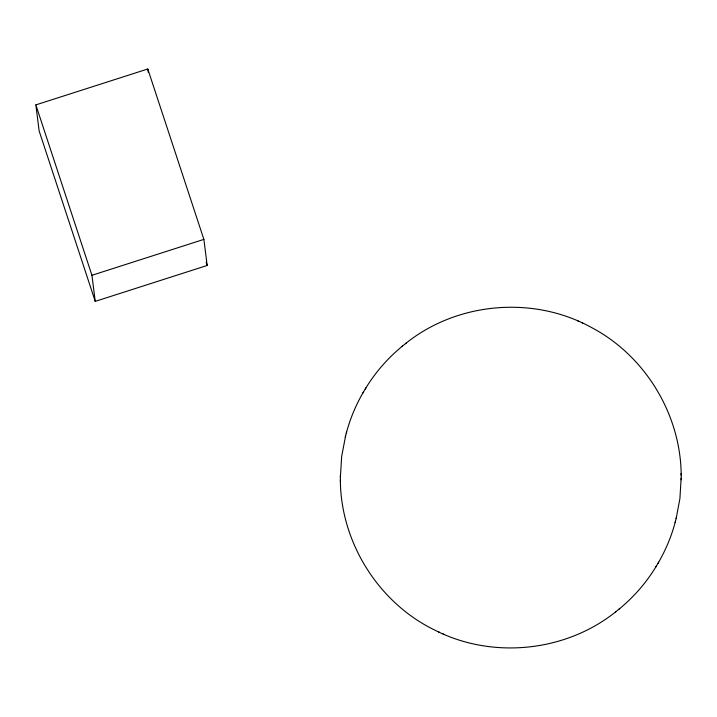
<?xml version="1.0" encoding="UTF-8"?>
<svg xmlns="http://www.w3.org/2000/svg" width="717" height="717" viewBox="0 0 717 717"><rect width="100%" height="100%" fill="white"/><g stroke="black" fill="none" stroke-linecap="round" stroke-linejoin="round"><path stroke-width="1.08" d="M340.405 477.011L341.642 456.559L345.648 435.586M681.141 478.167L679.904 498.62L676.131 518.615M346.257 433.31C350.066 418.773 355.955 404.8 363.546 391.84M658 563.338C665.743 550.127 671.695 535.859 675.513 521.026M675.127 522.541L676.525 517.082M345.262 437.119L346.643 431.795M365.213 389.062C375.036 372.697 387.772 358.097 402.542 346.006M619.004 609.172C633.774 597.082 646.51 582.491 656.333 566.116M362.865 393.006L365.885 387.915M655.661 567.264L658.681 562.173M405.41 343.703C456.917 302.036 533.269 295.404 591.265 327.391C646.501 356.277 682.638 417.509 681.15 479.834M340.396 475.344C338.827 539.238 376.918 601.886 434.368 629.893C491.817 659.559 565.83 652.111 616.136 611.476M401.825 346.589L406.091 343.147M615.455 612.031L619.721 608.599M35.85 104.897L147.792 68.993L203.879 239.388L207.177 265.469L95.236 301.373L39.148 130.969L35.85 104.897L91.937 275.301L95.236 301.373M91.937 275.301L203.879 239.388M582.213 322.91L583.038 323.286M438.723 631.991L439.548 632.367M577.803 320.938L578.592 321.297M443.133 633.962L443.922 634.321M206.129 262.297L207.177 265.469M147.792 68.993L148.204 72.247M681.114 473.453L681.123 475.129M340.423 480.049L340.432 481.725"/></g></svg>
